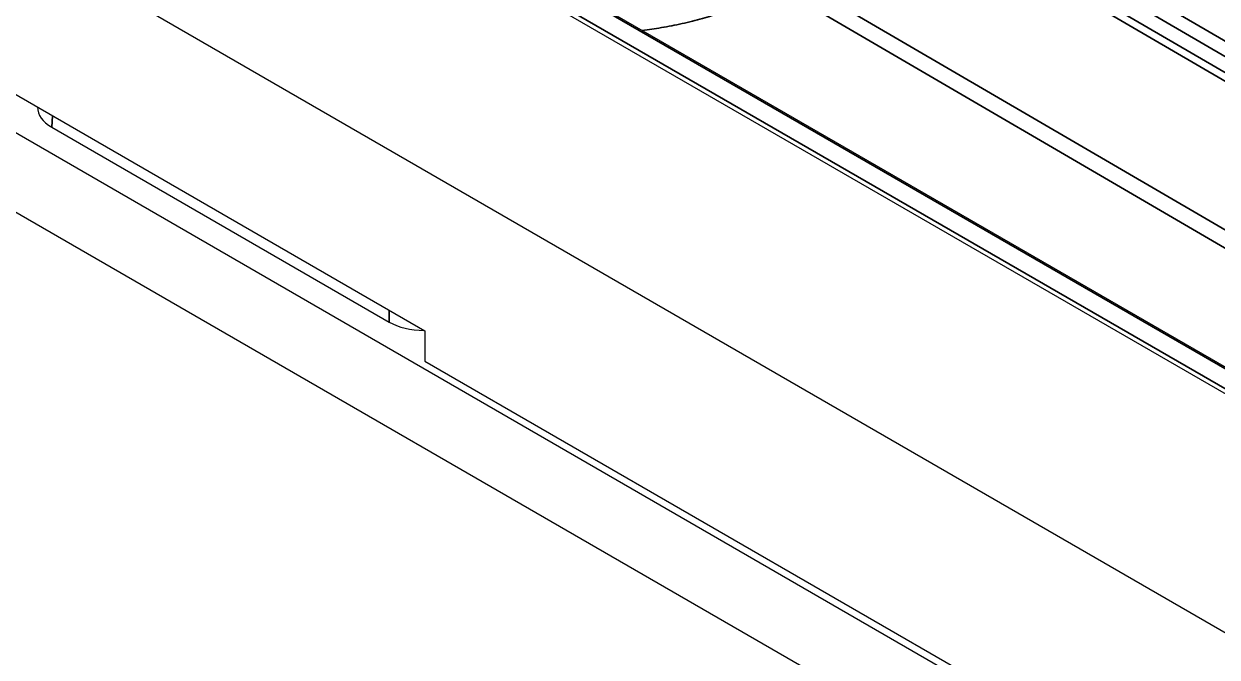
# Model space of a CAD drawing. Header units: millimetres. Extents: x 68 to 2000, y 100 to 2870.
# Drawn here: x 1192.9 to 1254.2, y 859.9 to 892.4 of the extents above; entities that cross this region are included whole.
import ezdxf

# ---------------------------------------------------------------- set-up
doc = ezdxf.new("R2010")
doc.units = ezdxf.units.MM
doc.header["$LTSCALE"] = 10
doc.layers.add('_Sichtbarkanten', color=7, linetype='Continuous', lineweight=25)
doc.layers.add('Sichtbar schmal (ISO)', color=7, linetype='Continuous', lineweight=35)

msp = doc.modelspace()

# ---------------------------------------------------------------- linework, layer by layer
at = {"layer": '_Sichtbarkanten'}
for p, q in [((1150.952, 921.012), (1469.15, 737.3)), ((1444.933, 764.903), (1198.866, 906.97)), ((1443.376, 764.428), (1197.94, 906.131)), ((1175.878, 896.415), (1290.789, 830.071)), ((1290.789, 825.989), (1175.878, 892.332)), ((1190.904, 889.699), (1213.531, 876.635)), ((1194.371, 887.089), (1211.697, 877.086)), ((1213.531, 876.635), (1213.531, 875.084)), ((1213.531, 875.084), (1256.311, 850.385))]:
    msp.add_line(p, q, dxfattribs=at)
for centre, major_axis, ratio, start_param, end_param in [((1196.142, 888.109), (-2.503, 0), 0.576647, 6.275518, 7.067974), ((1213.464, 878.108), (2.5, 0), 0.578054, 3.9276, 4.720056)]:
    msp.add_ellipse(centre, major_axis=major_axis, ratio=ratio, start_param=start_param, end_param=end_param, dxfattribs=at)
at = {"layer": 'Sichtbar schmal (ISO)'}
for p, q in [((1306.095, 861.491), (1217.65, 913.099)), ((1305.74, 860.887), (1217.295, 912.495)), ((1444.808, 764.891), (1198.741, 906.958)), ((1197.845, 906.448), (1443.925, 764.374)), ((1293.294, 866.884), (1234.73, 901.05)), ((1293.697, 867.09), (1235.133, 901.256)), ((1280.423, 866.763), (1232.762, 894.568)), ((1279.616, 866.297), (1231.955, 894.102)), ((1194.371, 887.089), (1194.407, 887.677)), ((1211.697, 877.086), (1211.697, 877.694))]:
    msp.add_line(p, q, dxfattribs=at)
msp.add_open_spline([(1224.691, 892.061), (1225.02, 892.101), (1225.346, 892.148), (1225.675, 892.203), (1226.029, 892.262), (1226.385, 892.33), (1226.738, 892.409), (1227.092, 892.487), (1227.442, 892.575), (1227.78, 892.67), (1228.117, 892.765), (1228.442, 892.868), (1228.756, 892.978)], degree=3, knots=[0.6072613, 0.6072613, 0.6072613, 0.6072613, 0.7, 0.7, 0.7, 0.8, 0.8, 0.8, 0.9, 0.9, 0.9, 1, 1, 1, 1], dxfattribs=at)

doc.saveas('drawing.dxf')
